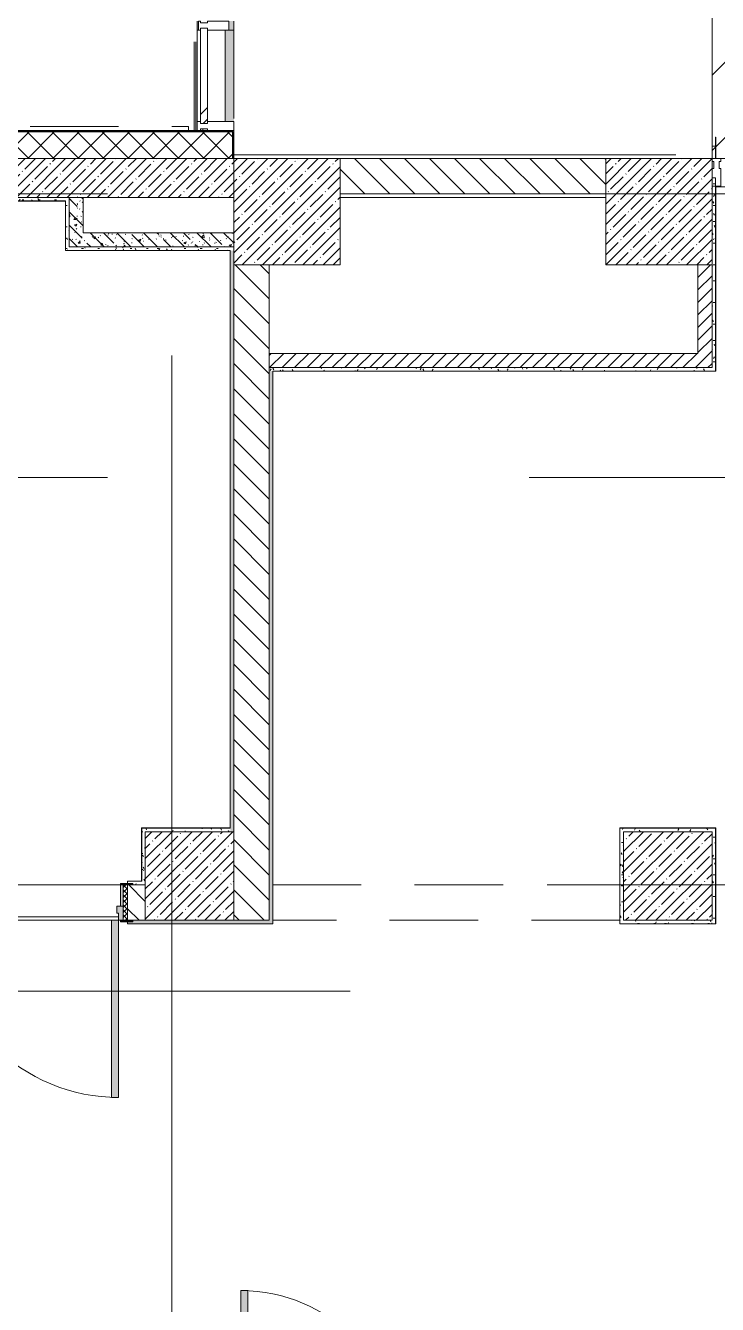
# Model space of a CAD drawing. Header units: millimetres. Extents: x -6228 to 198016, y -8553 to 29000.
# Drawn here: x 138463 to 142369, y 8732 to 15950 of the extents above; entities that cross this region are included whole.
import ezdxf

# ---------------------------------------------------------------- set-up
doc = ezdxf.new("R2010")
doc.units = ezdxf.units.MM
doc.linetypes.add('200_ШТРИХ__ш1_п0_6_', pattern=[800, 500, -300])
doc.linetypes.add('Осевая', pattern=[15875, 3175, -2381.25, 7937.5, -2381.25])
for name, color, linetype, lineweight in [('A-DETL-1', 7, 'Continuous', 9), ('A-DETL-MBND-1', 7, '200_ШТРИХ__ш1_п0_6_', 9), ('A-GLAZ-CURT-2', 7, 'Continuous', 9), ('A-GLAZ-CWMG-3', 7, 'Continuous', 9), ('A-WALL-1', 7, 'Continuous', 9), ('A-WALL-4', 7, 'Continuous', 13), ('I-WALL-7', 7, 'Continuous', 9), ('S-COLS-2', 7, 'Continuous', 9), ('Оси-2', 7, 'Осевая', 9)]:
    doc.layers.add(name, color=color, linetype=linetype, lineweight=lineweight)
for name, color, linetype, lineweight, true_color in [('A-DETL-GENF-5', 7, 'Continuous', 9, 0xaaaaaa), ('A-DETL-GENF-7', 7, 'Continuous', 9, 0xc0c0c0), ('A-DOOR-4', 7, 'Continuous', 9, 0xaaaaaa), ('A-DOOR-5', 7, 'Continuous', 9, 0xe2e2e2), ('A-DOOR-FRAM-4', 7, 'Continuous', 9, 0xe2e2e2), ('A-DOOR-FRAM-5', 7, 'Continuous', 9, 0xaaaaaa), ('A-FLOR-3', 7, 'Continuous', 9, 0xaaaaaa), ('I-WALL-8', 7, 'Continuous', 9, 0x787878), ('I-WALL-9', 9, 'Continuous', 9, 0x808080)]:
    doc.layers.add(name, color=color, linetype=linetype, lineweight=lineweight, true_color=true_color)
pattern_1 = [(45, (135578.19, 0), (-57.02463, 57.02463), []), (45, (135635.21, 0), (-57.02463, 57.02463), [100.806, -20.161, 3.353, -16.808])]
pattern_2 = [(135, (135578.19, 0), (-70.7107, -70.7107), [])]
pattern_3 = [(135, (135578.19, 0), (-75.43415, -75.43415), [106.68, -17.78, 3.556, -17.78]), (135, (135578.19, 75.39), (-75.43415, -75.43415), []), (50, (135578.19, 0), (127.5292, -11.1576), [13.335, -146.685]), (355, (135578.19, 0), (-24.6697, 133.74), [10.668, -117.348]), (100.451, (135588.81, -0.93), (102.8597, 122.5818), [11.333, -124.663]), (46.184, (135578.19, 35.56), (189.7552, -29.4304), [20.002, -220.027]), (96.636, (135594, 33.1), (166.1822, 173.1996), [17, -186.995]), (351.184, (135578.19, 35.56), (166.184, 173.1976), [16.002, -176.022]), (21, (135595.97, 26.67), (106.1303, -71.586), [13.335, -146.685]), (326, (135595.97, 26.67), (43.2619, 128.9318), [10.668, -117.348]), (71.451, (135604.81, 20.7), (149.392, 57.3451), [11.333, -124.663]), (37.5, (135578.187, 0), (2.16223, 59.18836), [3.353, -112.573, 3.353, -115.773, -117.792]), (37.5, (135578.187, 0), (2.16223, 59.18836), [-235.052, 3.353, -114.44]), (7.5, (135578.19, 0), (46.77386, 70.12615), [3.353, -64.567, 3.353, -109.906, -44.894]), (7.5, (135578.19, 0), (46.77386, 70.12615), [-181.178, 3.353, -41.542]), (327.5, (135538.54, 0), (94.91367, -4.0101), [3.353, -41.097, 3.353, -135.331, -184.023]), (327.5, (135538.54, 0), (94.91367, -4.0101), [-183.134, 3.353, -180.67]), (317.5, (135520.76, 0), (103.69057, 17.7988), [3.353, -54.432, 3.353, -88.748, -130.683]), (317.5, (135520.76, 0), (103.69057, 17.7988), [-149.885, 3.353, -127.33])]
pattern_4 = [(45, (135578.187, 0), (-35.35534, 35.35534), [])]
pattern_5 = [(0, (135578.187, 0), (121.92, 30.48), [10.058, -81.382, 10.058, -81.382, -487.68]), (0, (135578.187, 0), (121.92, 30.48), [-182.88, 10.058, -172.822, 10.058, -81.382, -213.36]), (0, (135578.187, 0), (121.92, 30.48), [-457.2, 10.058, -50.902, 10.058, -142.342]), (120, (135623.907, 15.24), (-87.356454, 90.34582), [10.058, -81.382, 10.058, -81.382, -487.68]), (120, (135623.907, 15.24), (-87.356454, 90.34582), [-182.88, 10.058, -172.822, 10.058, -81.382, -213.36]), (120, (135623.907, 15.24), (-87.356454, 90.34582), [-457.2, 10.058, -50.902, 10.058, -142.342]), (240, (135639.147, 76.2), (-34.563546, -120.82582), [10.058, -81.382, 10.058, -81.382, -487.68]), (240, (135639.147, 76.2), (-34.563546, -120.82582), [-182.88, 10.058, -172.822, 10.058, -81.382, -213.36]), (240, (135639.147, 76.2), (-34.563546, -120.82582), [-457.2, 10.058, -50.902, 10.058, -142.342])]

# ---------------------------------------------------------------- blocks, each defined once
blk = doc.blocks.new('Системная панель - Стекло - 40мм-23190197-План зашивки приборов отопления в осях 2 этажа 1-12')
at = {"layer": 'A-GLAZ-CURT-2'}
h = blk.add_hatch(dxfattribs=at)
h.set_pattern_fill('FP_158', color=256, style=0, pattern_type=2)
h.set_pattern_definition([(135, (15566.62, -3971.1), (-282.843, -282.843), [200, -600]), (135, (15666.62, -4171.1), (-282.843, -282.843), [600, -200]), (135, (15766.62, -3771.1), (-282.843, -282.843), [200, -600])])
h.paths.add_polyline_path([(268.5, 40), (-268.5, 40), (-268.5, 0), (268.5, 0)])
for p, q in [((268.5, 40), (-268.5, 40)), ((-268.5, 40), (-268.5, 0)), ((-268.5, 0), (268.5, 0)), ((268.5, 0), (268.5, 40))]:
    blk.add_line(p, q, dxfattribs=at)
blk = doc.blocks.new('Прямоугольный импост - Импост структурный с накладкой - 190мм-22858300-План зашивки приборов отопления в осях 2 этажа 1-12')
at = {"layer": 'A-GLAZ-CWMG-3'}
for p, q in [((-50, 0), (-50, 17)), ((-50, 17), (0, 17)), ((-40, 0), (-50, 0)), ((-40, -40), (-40, 0)), ((0, 0), (-10, 0)), ((-10, 0), (-10, -40)), ((0, 17), (0, 0)), ((-50, -190), (-50, -40)), ((-50, -40), (-40, -40)), ((-10, -40), (0, -40)), ((0, -40), (0, -190)), ((0, -190), (-50, -190))]:
    blk.add_line(p, q, dxfattribs=at)
blk = doc.blocks.new('Прямоугольный импост - Импост структурный с накладкой - 160мм-23190189-План зашивки приборов отопления в осях 2 этажа 1-12')
at = {"layer": 'A-GLAZ-CWMG-3'}
for p, q in [((3854.1, 15925.1), (3861.1, 15925.1)), ((3854.1, 15925.1), (3854.1, 15408.1)), ((4011.1, 15925.1), (4011.1, 15408.1))]:
    blk.add_line(p, q, dxfattribs=at)
blk = doc.blocks.new('110_Дверь_СКБ_1Ст_Внутренняя1 - Д-4к_п__1100x2100h_Артистические EI30-33310874-План зашивки приборов отопления в осях 2 этажа 1-12')
at = {"layer": 'A-DOOR-4'}
h = blk.add_hatch(dxfattribs=at)
h.set_pattern_fill('FP_35', color=256, style=0, pattern_type=2)
h.set_pattern_definition([(135, (1751.41, 164.685), (-14.14214, -14.14214), []), (225, (1751.41, 164.685), (14.14214, -14.14214), [])])
h.paths.add_polyline_path([(537.5, 100), (537.5, -100), (562.5, -100), (562.5, 100)])
at = {"layer": 'A-DOOR-5'}
h = blk.add_hatch(color=256, dxfattribs=at)
h.paths.add_polyline_path([(-512.5, 100), (-512.5, 20), (-477.5, 20), (-477.5, 60), (-487.5, 60), (-487.5, 100)])
h.paths.add_polyline_path([(512.5, 100), (512.5, 60), (502.5, 60), (502.5, 20), (537.5, 20), (537.5, 100)])
at = {"layer": 'A-DOOR-FRAM-4'}
for points in [[(-447.5, 1100), (-487.5, 1100), (-487.5, 100), (-447.5, 100), (-447.5, 349.4)], [(-497.5, 108), (-567.5, 108), (-567.5, 100), (-497.5, 100)], [(-512.5, 100), (-512.5, 99), (-497.5, 100)], [(592.5, 108), (522.5, 108), (522.5, 100), (592.5, 100)], [(522.5, 100), (522.5, 99), (537.5, 100)], [(-497.5, 20), (-512.5, 20), (-512.5, -100), (-497.5, -100)], [(537.5, 20), (522.5, 20), (522.5, -100), (537.5, -100)], [(-497.5, -100), (-567.5, -100), (-567.5, -108), (-497.5, -108)], [(522.5, -100), (522.5, -108), (592.5, -108), (592.5, -100)]]:
    blk.add_hatch(color=256, dxfattribs=at).paths.add_polyline_path(points)
at = {"layer": 'A-DOOR-FRAM-5'}
h = blk.add_hatch(dxfattribs=at)
h.set_pattern_fill('FP_36', color=256, style=0, pattern_type=2)
h.set_pattern_definition([(45, (-371.384, 164.685), (-14.1421, 14.1421), []), (135, (-371.384, 164.685), (-14.1421, -14.1421), [])])
h.paths.add_polyline_path([(-528.9, 100), (-537.5, 100), (-537.5, -100), (-512.5, -100), (-512.5, 100)])
at = {"layer": 'A-DOOR-4'}
for p, q in [((-487.5, 1100), (-487.5, 100)), ((-447.5, 1100), (-487.5, 1100)), ((-447.5, 100), (-447.5, 1100)), ((-487.5, 100), (-447.5, 100))]:
    blk.add_line(p, q, dxfattribs=at)
blk.add_arc((-487.5, 100), 1000, 360, 90, dxfattribs=at)
at = {"layer": 'A-DOOR-FRAM-5'}
for p, q in [((-497.5, 108), (-567.5, 108)), ((-567.5, 108), (-567.5, 100)), ((-567.5, 100), (-497.5, 100)), ((-512.5, 100), (-537.5, 100)), ((-537.5, 100), (-537.5, -100)), ((-487.5, 100), (-512.5, 100)), ((-512.5, 100), (-512.5, 20)), ((-512.5, -100), (-512.5, 100)), ((-497.5, 100), (-512.5, 100)), ((-512.5, 100), (-512.5, 99)), ((-512.5, 99), (-497.5, 99)), ((-497.5, 100), (-497.5, 108)), ((-497.5, 99), (-497.5, 100)), ((-487.5, 60), (-487.5, 100)), ((512.5, 100), (512.5, 60)), ((537.5, 100), (512.5, 100)), ((592.5, 108), (522.5, 108)), ((522.5, 108), (522.5, 100)), ((537.5, 100), (522.5, 100)), ((522.5, 100), (522.5, 99)), ((522.5, 100), (592.5, 100)), ((522.5, 99), (537.5, 99)), ((537.5, 20), (537.5, 100)), ((562.5, 100), (537.5, 100)), ((537.5, 100), (537.5, -100)), ((537.5, 99), (537.5, 100)), ((562.5, -100), (562.5, 100)), ((592.5, 100), (592.5, 108)), ((-512.5, 20), (-477.5, 20)), ((-497.5, 20), (-512.5, 20)), ((-512.5, 20), (-512.5, -100)), ((-497.5, -100), (-497.5, 20)), ((-477.5, 60), (-487.5, 60)), ((-477.5, 20), (-477.5, 60)), ((512.5, 60), (502.5, 60)), ((502.5, 60), (502.5, 20)), ((502.5, 20), (537.5, 20)), ((537.5, 20), (522.5, 20)), ((522.5, 20), (522.5, -100)), ((537.5, -100), (537.5, 20)), ((-497.5, -100), (-567.5, -100)), ((-567.5, -100), (-567.5, -108)), ((-567.5, -108), (-497.5, -108)), ((-537.5, -100), (-512.5, -100)), ((-512.5, -100), (-497.5, -100)), ((-497.5, -108), (-497.5, -100)), ((522.5, -100), (537.5, -100)), ((592.5, -100), (522.5, -100)), ((522.5, -100), (522.5, -108)), ((522.5, -108), (592.5, -108)), ((537.5, -100), (562.5, -100)), ((592.5, -108), (592.5, -100))]:
    blk.add_line(p, q, dxfattribs=at)
blk = doc.blocks.new('BSC_Колонна _Прямоугольная - 500х500-22206884-План зашивки приборов отопления в осях 2 этажа 1-12')
at = {"layer": 'S-COLS-2'}
h = blk.add_hatch(dxfattribs=at)
h.set_pattern_fill('FP_202', color=256, style=0, pattern_type=2)
h.set_pattern_definition([(45, (-6510, -11150), (-57.02463, 57.02463), []), (45, (-6452.975, -11150), (-57.02463, 57.02463), [100.806, -20.161, 3.353, -16.808])])
h.paths.add_polyline_path([(-250, -250), (250, -250), (250, 250), (-250, 250), (-250, 23.9)])
for p, q in [((250, 250), (-250, 250)), ((-250, 250), (-250, -250)), ((250, -250), (250, 250)), ((-250, -250), (250, -250))]:
    blk.add_line(p, q, dxfattribs=at)
blk = doc.blocks.new('BSC_Колонна _Прямоугольная - 500х500-V232-План зашивки приборов отопления в осях 2 этажа 1-12')
at = {"layer": 'S-COLS-2'}
h = blk.add_hatch(dxfattribs=at)
h.set_pattern_fill('FP_203', color=256, style=0, pattern_type=2)
h.set_pattern_definition([(45, (-3810, -11150), (-57.0246, 57.0246), []), (45, (-3752.975, -11150), (-57.0246, 57.0246), [100.806, -20.161, 3.353, -16.808])])
h.paths.add_polyline_path([(-250, -250), (250, -250), (250, 250), (-250, 250), (-250, 23.9)])
for p, q in [((250, 250), (-250, 250)), ((-250, 250), (-250, -250)), ((250, -250), (250, 250)), ((-250, -250), (250, -250))]:
    blk.add_line(p, q, dxfattribs=at)
blk = doc.blocks.new('Прямоугольный импост - Импост структурный с накладкой - 170мм-23186685-План зашивки приборов отопления в осях 2 этажа 1-12')
at = {"layer": 'A-DETL-MBND-1'}
for p, q in [((3836.1, 15358.1), (3836.1, 16073.1)), ((3846.1, 15358.1), (3846.1, 16073.1)), ((3846.1, 15358.1), (3836.1, 15358.1)), ((3854.1, 15358.1), (3846.1, 15358.1)), ((3886.1, 15358.1), (3871.1, 15358.1)), ((3886.1, 15358.1), (3886.1, 15368.1)), ((3911.1, 15358.1), (3886.1, 15358.1))]:
    blk.add_line(p, q, dxfattribs=at)
blk = doc.blocks.new('Прямоугольный импост - Импост структурный с накладкой - 170мм-23998904-План зашивки приборов отопления в осях 2 этажа 1-12')
at = {"layer": 'A-GLAZ-CWMG-3'}
for p, q in [((-25, 0), (-25, 10)), ((-25, 10), (25, 10)), ((-15, 0), (-25, 0)), ((-15, -40), (-15, 0)), ((25, 0), (15, 0)), ((15, 0), (15, -40)), ((25, 10), (25, 0)), ((-25, -160), (-25, -40)), ((-25, -40), (-15, -40)), ((15, -40), (25, -40)), ((25, -40), (25, -160)), ((25, -160), (-25, -160))]:
    blk.add_line(p, q, dxfattribs=at)
blk = doc.blocks.new('Прямоугольный импост - Импост структурный с накладкой - 170мм-23186686-План зашивки приборов отопления в осях 2 этажа 1-12')
at = {"layer": 'A-DETL-MBND-1'}
blk.add_line((3886.1, 15358.1), (3871.1, 15358.1), dxfattribs=at)
blk = doc.blocks.new('Прямоугольный импост - Импост структурный с накладкой - 160мм-23997897-План зашивки приборов отопления в осях 2 этажа 1-12')
at = {"layer": 'A-GLAZ-CWMG-3'}
for p, q in [((0, 140), (-50, 140)), ((-50, 140), (-50, 40)), ((0, 40), (0, 140)), ((-50, 40), (-40, 40)), ((-40, 0), (-50, 0)), ((-50, 0), (-50, -17)), ((-40, 40), (-40, 0)), ((-10, 0), (-10, 40)), ((-10, 40), (0, 40)), ((0, 0), (-10, 0)), ((0, -17), (0, 0)), ((-50, -17), (0, -17))]:
    blk.add_line(p, q, dxfattribs=at)
blk = doc.blocks.new('Прямоугольный импост - Импост структурный с накладкой - 190мм-23998909-План зашивки приборов отопления в осях 2 этажа 1-12')
at = {"layer": 'A-DETL-MBND-1'}
h = blk.add_hatch(color=256, dxfattribs=at)
h.paths.add_polyline_path([(25, 13.3), (25, 10), (-25, 10), (-25, 17), (25, 17)])
h.paths.add_polyline_path([(25, -160), (25, -190), (-25, -190), (-25, -160), (23, -160)])
for p, q in [((-25, 17), (25, 17)), ((25, -190), (-25, -190)), ((25, -160), (25, -190))]:
    blk.add_line(p, q, dxfattribs=at)
blk = doc.blocks.new('Прямоугольный импост - Импост структурный с накладкой - 190мм-23998911-План зашивки приборов отопления в осях 2 этажа 1-12')
at = {"layer": 'A-DETL-MBND-1'}
blk.add_hatch(color=256, dxfattribs=at).paths.add_polyline_path([(4061.1, 15408.1), (4061.1, 15925.1), (4011.1, 15925.1), (4011.1, 15408.1)])
blk.add_line((4061.1, 15925.1), (4061.1, 15408.1), dxfattribs=at)
blk = doc.blocks.new('Дверь_Витражная_остекление_ - ДВН_ДАО_Главный вход_1200 в свету-31742133-План зашивки приборов отопления в осях 2 этажа 1-12')
at = {"layer": 'A-DOOR-5'}
for points in [[(-607.5, 30), (-607.5, 925), (-647.5, 925), (-647.5, 30), (-632.9, 30)], [(647.5, 30), (647.5, 430), (607.5, 430), (607.5, 30)]]:
    blk.add_hatch(color=256, dxfattribs=at).paths.add_polyline_path(points)
at = {"layer": 'A-DETL-GENF-5'}
for p, q in [((-607.5, 925), (-647.5, 925)), ((-647.5, 925), (-647.5, 35)), ((-607.5, 30), (-607.5, 925)), ((647.5, 430), (607.5, 430)), ((607.5, 430), (607.5, 30)), ((647.5, 35), (647.5, 430)), ((-647.5, 30), (-607.5, 30)), ((-592.5, 30), (-647.5, 30)), ((-592.5, -40), (-592.5, 30)), ((592.5, -40), (592.5, 30)), ((592.5, 30), (647.5, 30)), ((607.5, 30), (647.5, 30)), ((-647.5, -35), (-647.5, -40)), ((-647.5, -40), (-592.5, -40)), ((647.5, -40), (592.5, -40)), ((647.5, -35), (647.5, -40))]:
    blk.add_line(p, q, dxfattribs=at)
at = {"layer": 'A-DOOR-4'}
for p, q in [((-647.5, 925), (-647.5, 35)), ((647.5, 430), (647.5, 35))]:
    blk.add_line(p, q, dxfattribs=at)
for centre, radius, start, end in [((-647.5, 30), 895, 360, 90), ((647.5, 30), 400, 90, 180)]:
    blk.add_arc(centre, radius, start, end, dxfattribs=at)

msp = doc.modelspace()

# ---------------------------------------------------------------- hatches: boundary and pattern name
at = {"layer": 'A-DETL-GENF-7'}
h = msp.add_hatch(dxfattribs=at)
h.set_pattern_fill('FP_235', color=256, style=0, pattern_type=2)
h.set_pattern_definition([(45, (135578.2, 0), (-212.132, 212.132), [])])
h.paths.add_polyline_path([(149288.4, 15200), (149288.4, 27150), (140238.2, 27150), (140238.2, 26500), (139638.2, 26500), (139638.2, 25750), (145288.2, 25750), (145288.2, 20770), (142338.2, 20770), (142338.2, 15200), (148977.8, 15200)])
at = {"layer": 'A-WALL-1'}
h = msp.add_hatch(dxfattribs=at)
h.set_pattern_fill('FP_152', color=256, style=0, pattern_type=2)
h.set_pattern_definition([(45, (135578.19, 0), (-70.7107, 70.7107), []), (135, (135578.19, 0), (-70.7107, -70.7107), [])])
h.paths.add_polyline_path([(139630.2, 15200), (139630.2, 15350), (135468.2, 15350), (135468.2, 15200), (139029.5, 15200)])
at = {"layer": 'I-WALL-7'}
h = msp.add_hatch(dxfattribs=at)
h.set_pattern_fill('FP_153', color=256, style=0, pattern_type=2)
h.set_pattern_definition(pattern_1)
h.paths.add_polyline_path([(139638.2, 14980), (139638.2, 15200), (135968.2, 15200), (135968.2, 14980), (139029.5, 14980)])
h = msp.add_hatch(dxfattribs=at)
h.set_pattern_fill('FP_151', color=256, style=0, pattern_type=2)
h.set_pattern_definition(pattern_2)
h.paths.add_polyline_path([(141738.2, 15000), (141738.2, 15200), (140238.2, 15200), (140238.2, 15000), (141682.4, 15000)])
h = msp.add_hatch(dxfattribs=at)
h.set_pattern_fill('FP_151', color=256, style=0, pattern_type=2)
h.set_pattern_definition(pattern_2)
h.paths.add_polyline_path([(139692.8, 10900), (139838.2, 10900), (139838.2, 14600), (139638.2, 14600), (139638.2, 10900)])
h = msp.add_hatch(dxfattribs=at)
h.set_pattern_fill('FP_177', color=256, style=0, pattern_type=2)
h.set_pattern_definition(pattern_4)
h.paths.add_polyline_path([(142338.2, 14100), (142338.2, 14600), (142258.2, 14600), (142258.2, 14100)])
h = msp.add_hatch(dxfattribs=at)
h.set_pattern_fill('FP_177', color=256, style=0, pattern_type=2)
h.set_pattern_definition(pattern_4)
h.paths.add_polyline_path([(142338.2, 14020), (142338.2, 14100), (139838.2, 14100), (139838.2, 14020), (141019.2, 14020)])
h = msp.add_hatch(dxfattribs=at)
h.set_pattern_fill('FP_151', color=256, style=0, pattern_type=2)
h.set_pattern_definition(pattern_2)
h.paths.add_polyline_path([(139138.2, 10900), (139138.2, 11100), (139038.2, 11100), (139038.2, 10900), (139068.2, 10900)])
h.paths.add_polyline_path([(137703.1, 10900), (137938.2, 10900), (137938.2, 11100), (135968.2, 11100), (135968.2, 10900), (137039.9, 10900)])
at = {"layer": 'I-WALL-8'}
h = msp.add_hatch(dxfattribs=at)
h.set_pattern_fill('FP_178', color=256, style=0, pattern_type=2)
h.set_pattern_definition(pattern_3)
h.paths.add_polyline_path([(138788.2, 14700.7), (138788.2, 14980), (138708.2, 14980), (138708.2, 14700.7)])
h = msp.add_hatch(dxfattribs=at)
h.set_pattern_fill('FP_178', color=256, style=0, pattern_type=2)
h.set_pattern_definition(pattern_3)
h.paths.add_polyline_path([(139638.2, 14700.7), (139638.2, 14780.7), (138788.2, 14780.7), (138788.2, 14700.7)])
at = {"layer": 'I-WALL-9'}
h = msp.add_hatch(dxfattribs=at)
h.set_pattern_fill('FP_219', color=256, style=0, pattern_type=2)
h.set_pattern_definition(pattern_5)
h.paths.add_polyline_path([(142358.2, 14020), (142358.2, 15090), (142338.2, 15090), (142338.2, 14020), (142345.6, 14020)])
h = msp.add_hatch(dxfattribs=at)
h.set_pattern_fill('FP_219', color=256, style=0, pattern_type=2)
h.set_pattern_definition(pattern_5)
h.paths.add_polyline_path([(138366.3, 14960), (138688.2, 14960), (138688.2, 14980), (135993.2, 14980), (135993.2, 14960), (137039.9, 14960)])
h = msp.add_hatch(dxfattribs=at)
h.set_pattern_fill('FP_219', color=256, style=0, pattern_type=2)
h.set_pattern_definition(pattern_5)
h.paths.add_polyline_path([(138688.2, 14680.7), (138708.2, 14680.7), (138708.2, 14980), (138688.2, 14980), (138688.2, 14836.7)])
h = msp.add_hatch(dxfattribs=at)
h.set_pattern_fill('FP_219', color=256, style=0, pattern_type=2)
h.set_pattern_definition(pattern_5)
h.paths.add_polyline_path([(139618.2, 14680.7), (139638.2, 14680.7), (139638.2, 14700.7), (138708.2, 14700.7), (138708.2, 14680.7)])
h = msp.add_hatch(dxfattribs=at)
h.set_pattern_fill('FP_219', color=256, style=0, pattern_type=2)
h.set_pattern_definition(pattern_5)
h.paths.add_polyline_path([(139638.2, 11400), (139638.2, 14680.7), (139618.2, 14679.7), (139618.2, 11400)])
h = msp.add_hatch(dxfattribs=at)
h.set_pattern_fill('FP_219', color=256, style=0, pattern_type=2)
h.set_pattern_definition(pattern_5)
h.paths.add_polyline_path([(142345.6, 14000), (142358.2, 14000), (142358.2, 14020), (139838.2, 14020), (139838.2, 14000), (141157.7, 14000)])
h = msp.add_hatch(dxfattribs=at)
h.set_pattern_fill('FP_219', color=256, style=0, pattern_type=2)
h.set_pattern_definition(pattern_5)
h.paths.add_polyline_path([(139838.2, 10880), (139858.2, 10880), (139858.2, 14000), (139838.2, 14000), (139838.2, 10900)])
h = msp.add_hatch(dxfattribs=at)
h.set_pattern_fill('FP_219', color=256, style=0, pattern_type=2)
h.set_pattern_definition(pattern_5)
h.paths.add_polyline_path([(139138.2, 11100), (139138.2, 11420), (139118.2, 11420), (139118.2, 11100)])
h = msp.add_hatch(dxfattribs=at)
h.set_pattern_fill('FP_219', color=256, style=0, pattern_type=2)
h.set_pattern_definition(pattern_5)
h.paths.add_polyline_path([(139138.2, 11400), (139618.2, 11400), (139617.2, 11420), (139138.2, 11420)])
h = msp.add_hatch(dxfattribs=at)
h.set_pattern_fill('FP_219', color=256, style=0, pattern_type=2)
h.set_pattern_definition(pattern_5)
h.paths.add_polyline_path([(141838.2, 10880), (141838.2, 11420), (141818.2, 11420), (141818.2, 10880)])
h = msp.add_hatch(dxfattribs=at)
h.set_pattern_fill('FP_219', color=256, style=0, pattern_type=2)
h.set_pattern_definition(pattern_5)
h.paths.add_polyline_path([(142338.2, 11400), (142338.2, 11420), (141838.2, 11420), (141838.2, 11400)])
h = msp.add_hatch(dxfattribs=at)
h.set_pattern_fill('FP_219', color=256, style=0, pattern_type=2)
h.set_pattern_definition(pattern_5)
h.paths.add_polyline_path([(142345.6, 10900), (142358.2, 10900), (142358.2, 11420), (142338.2, 11420), (142338.2, 10900)])
h = msp.add_hatch(dxfattribs=at)
h.set_pattern_fill('FP_219', color=256, style=0, pattern_type=2)
h.set_pattern_definition(pattern_5)
h.paths.add_polyline_path([(139068.2, 11100), (139118.2, 11100), (139118.2, 11120), (139038.2, 11120), (139038.2, 11108), (139068.2, 11107.5)])
h.paths.add_polyline_path([(137908.2, 11100), (137908.2, 11108), (137938.2, 11108), (137938.2, 11120), (137268.2, 11120), (137268.2, 11100), (137703.1, 11100)])
h = msp.add_hatch(dxfattribs=at)
h.set_pattern_fill('FP_219', color=256, style=0, pattern_type=2)
h.set_pattern_definition(pattern_5)
h.paths.add_polyline_path([(139838.2, 10880), (139838.2, 10900), (139068.2, 10900), (139068.2, 10892), (139038.2, 10892), (139038.2, 10880), (139692.8, 10880)])
h.paths.add_polyline_path([(137703.1, 10880), (137938.2, 10880), (137938.2, 10892), (137908.2, 10892), (137908.2, 10900), (136104.2, 10900), (136104.2, 10880), (137039.9, 10880)])
h = msp.add_hatch(dxfattribs=at)
h.set_pattern_fill('FP_219', color=256, style=0, pattern_type=2)
h.set_pattern_definition(pattern_5)
h.paths.add_polyline_path([(142358.2, 10880), (142358.2, 10900), (141838.2, 10900), (141838.2, 10880), (142345.6, 10880)])
at = {"layer": 'S-COLS-2'}
h = msp.add_hatch(dxfattribs=at)
h.set_pattern_fill('FP_153', color=256, style=0, pattern_type=2)
h.set_pattern_definition(pattern_1)
h.paths.add_polyline_path([(139692.8, 14600), (140238.2, 14600), (140238.2, 15200), (139638.2, 15200), (139638.2, 14600)])
h = msp.add_hatch(dxfattribs=at)
h.set_pattern_fill('FP_153', color=256, style=0, pattern_type=2)
h.set_pattern_definition(pattern_1)
h.paths.add_polyline_path([(141738.2, 14600), (142338.2, 14600), (142338.2, 15200), (141738.2, 15200), (141738.2, 14836.7)])

# ---------------------------------------------------------------- linework, layer by layer
at = {"layer": 'A-DETL-1'}
for p, q in [((142338.2, 20770), (142338.2, 15200)), ((142338.2, 15200), (149288.4, 15200))]:
    msp.add_line(p, q, dxfattribs=at)
at = {"layer": 'A-DETL-MBND-1'}
for p, q in [((135288.2, 15380), (139383.2, 15380)), ((139383.2, 15358), (139383.2, 15380)), ((142358.2, 15200), (142358.2, 15320.5)), ((142358.2, 15320.5), (142359.2, 15320.5)), ((142359.2, 15320.5), (142359.2, 15200)), ((142338.2, 15270), (142358.2, 15270)), ((142358.2, 15200), (142358.2, 15270)), ((139858.2, 11100), (141818.2, 11100)), ((141818.2, 10900), (139858.2, 10900))]:
    msp.add_line(p, q, dxfattribs=at)
at = {"layer": 'A-FLOR-3'}
for p, q in [((142338.2, 15200), (142338.2, 20770)), ((149288.2, 15040), (142358.2, 15040)), ((141738.2, 14980), (140238.2, 14980)), ((138988.2, 10920), (137988.2, 10920))]:
    msp.add_line(p, q, dxfattribs=at)
at = {"layer": 'A-WALL-1'}
for p, q in [((139638.2, 15358), (135310.2, 15358)), ((139638.2, 15200), (139638.2, 15358))]:
    msp.add_line(p, q, dxfattribs=at)
at = {"layer": 'A-WALL-4'}
for p, q in [((139633.2, 15353), (135315.2, 15353)), ((139630.2, 15350), (135318.2, 15350)), ((139630.2, 15200), (139630.2, 15350)), ((139633.2, 15200), (139633.2, 15353)), ((138688.2, 14960), (135993.2, 14960)), ((138788.2, 14980), (138688.2, 14980)), ((138688.2, 14680.7), (138688.2, 14960)), ((138708.2, 14680.7), (139618.2, 14680.7)), ((139618.2, 11420), (139618.2, 14680.7)), ((139838.2, 14100), (139838.2, 10900)), ((139858.2, 10880), (139858.2, 14000)), ((139858.2, 14000), (141157.7, 14000)), ((141157.7, 14000), (141157.7, 13999)), ((139138.2, 11420), (139618.2, 11420)), ((139118.2, 11120), (139118.2, 11121)), ((139118.2, 11100), (139068.2, 11100)), ((139068.2, 10900), (139138.2, 10900)), ((139138.2, 10900), (139068.2, 10900)), ((139638.2, 10900), (139838.2, 10900))]:
    msp.add_line(p, q, dxfattribs=at)
at = {"layer": 'I-WALL-7'}
for p, q in [((139638.2, 15200), (135968.2, 15200)), ((142133.2, 15221), (139638.2, 15221)), ((139638.2, 15220), (142133.2, 15220)), ((139638.2, 14980), (139638.2, 15200)), ((141738.2, 15200), (140238.2, 15200)), ((140238.2, 15200), (140238.2, 15000)), ((141738.2, 15000), (141738.2, 15200)), ((142133.2, 15220), (142133.2, 15221)), ((142358.2, 15090), (142338.2, 15090)), ((142338.2, 15090), (142338.2, 14020)), ((142358.2, 15090), (142358.2, 14000)), ((142359.2, 15043), (142358.2, 15043)), ((142359.2, 13999), (142359.2, 15043)), ((135968.2, 14980), (138688.2, 14980)), ((138687.2, 14959), (136038.2, 14959)), ((138687.2, 14959), (138687.2, 14679.7)), ((138708.2, 14980), (138708.2, 14700.7)), ((138788.2, 14980), (139638.2, 14980)), ((138788.2, 14780.7), (138788.2, 14980)), ((140238.2, 15000), (141738.2, 15000)), ((139638.2, 14780.7), (138788.2, 14780.7)), ((139638.2, 11400), (139638.2, 14780.7)), ((138687.2, 14679.7), (139617.2, 14679.7)), ((138688.2, 14680.7), (138708.2, 14680.7)), ((138708.2, 14700.7), (139638.2, 14700.7)), ((139617.2, 14679.7), (139617.2, 11421)), ((139838.2, 14600), (139638.2, 14600)), ((139838.2, 14100), (139838.2, 14600)), ((142338.2, 14600), (142258.2, 14600)), ((142258.2, 14600), (142258.2, 14100)), ((142258.2, 14100), (139838.2, 14100)), ((139838.2, 14020), (142338.2, 14020)), ((139858.2, 13999), (142359.2, 13999)), ((139859.2, 10879), (139859.2, 14000)), ((141157.7, 14000), (142358.2, 14000)), ((139617.2, 11421), (139117.2, 11421)), ((139117.2, 11421), (139117.2, 11121)), ((139118.2, 11420), (139118.2, 11121)), ((139138.2, 11420), (139118.2, 11420)), ((142359.2, 11421), (141817.2, 11421)), ((141817.2, 11421), (141817.2, 10879)), ((141818.2, 11420), (141818.2, 10880)), ((142358.2, 11420), (141818.2, 11420)), ((142358.2, 10880), (142358.2, 11420)), ((142359.2, 10879), (142359.2, 11421)), ((139038.2, 11121), (139038.2, 11108)), ((139117.2, 11121), (139038.2, 11121)), ((139118.2, 11120), (139038.2, 11120)), ((137978.2, 11100), (138998.2, 11100)), ((139138.2, 11100), (139118.2, 11100)), ((138948.2, 10900), (137988.2, 10900)), ((139038.2, 10892), (139038.2, 10879)), ((139038.2, 10880), (139858.2, 10880)), ((139038.2, 10879), (139859.2, 10879)), ((141817.2, 10879), (142359.2, 10879)), ((141818.2, 10880), (142358.2, 10880))]:
    msp.add_line(p, q, dxfattribs=at)
at = {"layer": 'S-COLS-2'}
for p, q in [((140238.2, 15200), (139638.2, 15200)), ((139638.2, 15200), (139638.2, 14600)), ((140238.2, 15000), (140238.2, 15200)), ((142338.2, 15200), (141738.2, 15200)), ((141738.2, 15200), (141738.2, 14600)), ((142338.2, 14600), (142338.2, 15200)), ((140238.2, 14600), (140238.2, 15000)), ((139638.2, 14600), (139838.2, 14600)), ((139838.2, 14600), (140238.2, 14600)), ((141738.2, 14600), (142338.2, 14600))]:
    msp.add_line(p, q, dxfattribs=at)
at = {"layer": 'Оси-2'}
for p, q in [((139288.2, 593.7), (139288.2, 24898.1)), ((135749.6, 15000), (170968.2, 15000)), ((135749.6, 13400), (170968.2, 13400)), ((135850.6, 11100), (171568.2, 11100)), ((137120.6, 10500), (171568.2, 10500))]:
    msp.add_line(p, q, dxfattribs=at)

# ---------------------------------------------------------------- block references
at = {"layer": 'A-DETL-MBND-1'}
for name in ['Прямоугольный импост - Импост структурный с накладкой - 170мм-23186685-План зашивки приборов отопления в осях 2 этажа 1-12', 'Прямоугольный импост - Импост структурный с накладкой - 190мм-23998911-План зашивки приборов отопления в осях 2 этажа 1-12', 'Прямоугольный импост - Импост структурный с накладкой - 170мм-23186686-План зашивки приборов отопления в осях 2 этажа 1-12']:
    msp.add_blockref(name, (135578.2, 0), dxfattribs=at)
at = {"layer": 'A-DETL-MBND-1', "extrusion": (0, 0, -1), "rotation": 270.0000000000001}
msp.add_blockref('Прямоугольный импост - Импост структурный с накладкой - 190мм-23998909-План зашивки приборов отопления в осях 2 этажа 1-12', (-139449.3, 15950.1), dxfattribs=at)
at = {"layer": 'A-DOOR-4', "rotation": 180}
msp.add_blockref('110_Дверь_СКБ_1Ст_Внутренняя1 - Д-4к_п__1100x2100h_Артистические EI30-33310874-План зашивки приборов отопления в осях 2 этажа 1-12', (138500.7, 11000), dxfattribs=at)
at = {"layer": 'A-DOOR-4'}
msp.add_blockref('Дверь_Витражная_остекление_ - ДВН_ДАО_Главный вход_1200 в свету-31742133-План зашивки приборов отопления в осях 2 этажа 1-12', (140325.7, 7885), dxfattribs=at)
at = {"layer": 'A-GLAZ-CURT-2', "rotation": 269.9999999999999}
msp.add_blockref('Системная панель - Стекло - 40мм-23190197-План зашивки приборов отопления в осях 2 этажа 1-12', (139449.3, 15666.6), dxfattribs=at)
at = {"layer": 'A-GLAZ-CWMG-3', "extrusion": (0, 0, -1), "rotation": 270.0000000000001}
for name, p in [('Прямоугольный импост - Импост структурный с накладкой - 170мм-23998904-План зашивки приборов отопления в осях 2 этажа 1-12', (-139449.3, 15950.1)), ('Прямоугольный импост - Импост структурный с накладкой - 190мм-22858300-План зашивки приборов отопления в осях 2 этажа 1-12', (-139449.3, 15358.1))]:
    msp.add_blockref(name, p, dxfattribs=at)
at = {"layer": 'A-GLAZ-CWMG-3'}
msp.add_blockref('Прямоугольный импост - Импост структурный с накладкой - 160мм-23190189-План зашивки приборов отопления в осях 2 этажа 1-12', (135578.2, 0), dxfattribs=at)
at = {"layer": 'A-GLAZ-CWMG-3', "rotation": 180}
msp.add_blockref('Прямоугольный импост - Импост структурный с накладкой - 160мм-23997897-План зашивки приборов отопления в осях 2 этажа 1-12', (142338.2, 15183), dxfattribs=at)
at = {"layer": 'S-COLS-2'}
for name, p in [('BSC_Колонна _Прямоугольная - 500х500-V232-План зашивки приборов отопления в осях 2 этажа 1-12', (139388.2, 11150)), ('BSC_Колонна _Прямоугольная - 500х500-22206884-План зашивки приборов отопления в осях 2 этажа 1-12', (142088.2, 11150))]:
    msp.add_blockref(name, p, dxfattribs=at)

doc.saveas('drawing.dxf')
